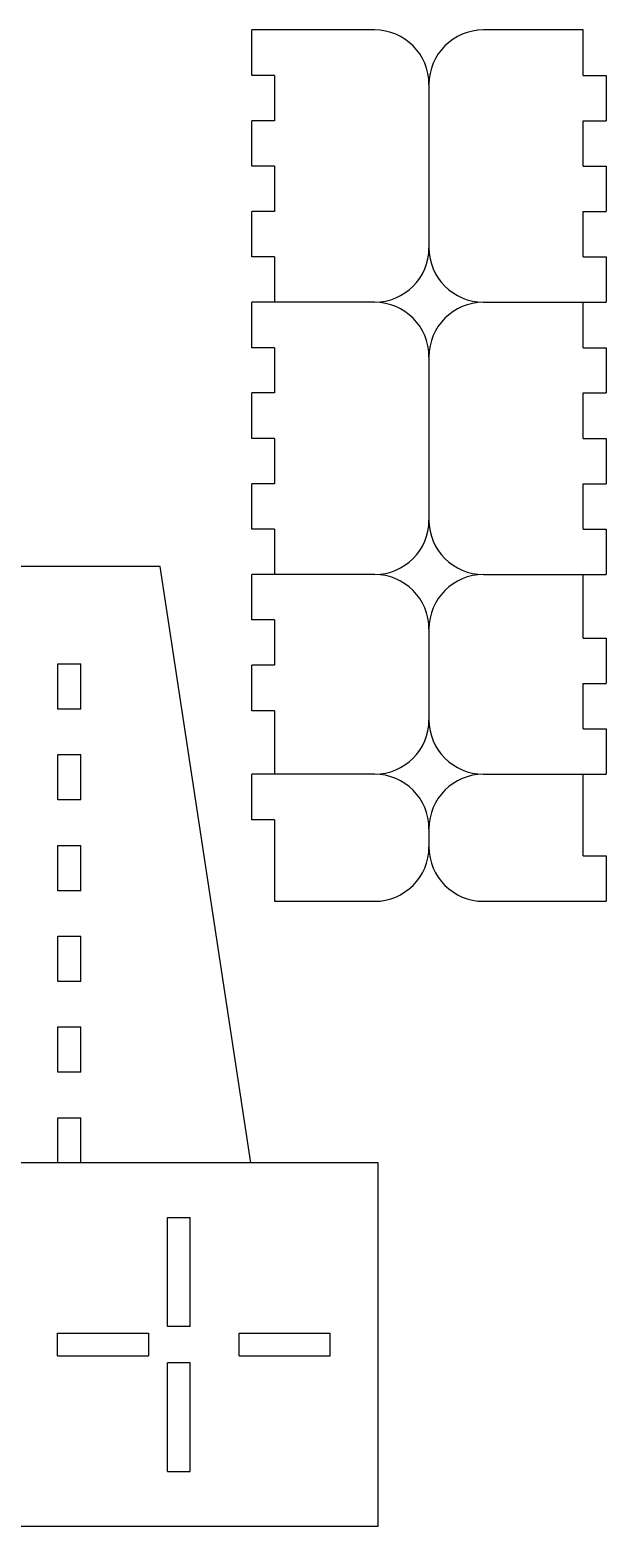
# Model space of a CAD drawing. Header units: inches. Extents: x -102 to 108, y -109 to 100.
# Drawn here: x 27.2 to 107.8, y -109.3 to 100 of the extents above; entities that cross this region are included whole.
import ezdxf

# ---------------------------------------------------------------- set-up
doc = ezdxf.new("R2010")
doc.units = ezdxf.units.IN
doc.header["$MEASUREMENT"] = 0

# ---------------------------------------------------------------- blocks, each defined once
blk = doc.blocks.new('block 2')
at = {"color": 7, "lineweight": 25, "true_color": 0xffffff}
blk.add_lwpolyline([(3.023, -1.079), (3.711, -1.079)], dxfattribs=at)
blk = doc.blocks.new('block 3')
at = {"color": 7, "lineweight": 25, "true_color": 0xffffff}
blk.add_lwpolyline([(4.461, -1.079), (5.305, -1.079)], dxfattribs=at)
blk = doc.blocks.new('block 4')
at = {"color": 7, "lineweight": 25, "true_color": 0xffffff}
blk.add_lwpolyline([(5.148, -0.767), (5.305, -0.767)], dxfattribs=at)
blk = doc.blocks.new('block 5')
at = {"color": 7, "lineweight": 25, "true_color": 0xffffff}
blk.add_lwpolyline([(3.023, -0.517), (2.867, -0.517)], dxfattribs=at)
blk = doc.blocks.new('block 6')
at = {"color": 7, "lineweight": 25, "true_color": 0xffffff}
blk.add_lwpolyline([(3.711, -0.204), (2.867, -0.204)], dxfattribs=at)
blk = doc.blocks.new('block 7')
at = {"color": 7, "lineweight": 25, "true_color": 0xffffff}
blk.add_lwpolyline([(4.461, -0.204), (5.305, -0.204)], dxfattribs=at)
blk = doc.blocks.new('block 8')
at = {"color": 7, "lineweight": 25, "true_color": 0xffffff}
blk.add_lwpolyline([(5.148, 0.108), (5.305, 0.108)], dxfattribs=at)
blk = doc.blocks.new('block 9')
at = {"color": 7, "lineweight": 25, "true_color": 0xffffff}
blk.add_lwpolyline([(3.023, 0.233), (2.867, 0.233)], dxfattribs=at)
blk = doc.blocks.new('block 10')
at = {"color": 7, "lineweight": 25, "true_color": 0xffffff}
blk.add_lwpolyline([(5.148, 0.421), (5.305, 0.421)], dxfattribs=at)
blk = doc.blocks.new('block 11')
at = {"color": 7, "lineweight": 25, "true_color": 0xffffff}
blk.add_lwpolyline([(3.023, 0.546), (2.867, 0.546)], dxfattribs=at)
blk = doc.blocks.new('block 12')
at = {"color": 7, "lineweight": 25, "true_color": 0xffffff}
blk.add_lwpolyline([(2.867, -0.517), (2.867, -0.204)], dxfattribs=at)
blk = doc.blocks.new('block 13')
at = {"color": 7, "lineweight": 25, "true_color": 0xffffff}
blk.add_lwpolyline([(2.867, 0.233), (2.867, 0.546)], dxfattribs=at)
blk = doc.blocks.new('block 14')
at = {"color": 7, "lineweight": 25, "true_color": 0xffffff}
blk.add_lwpolyline([(2.867, 0.858), (2.867, 1.171)], dxfattribs=at)
blk = doc.blocks.new('block 15')
at = {"color": 7, "lineweight": 25, "true_color": 0xffffff}
blk.add_lwpolyline([(2.867, 1.483), (2.867, 1.796)], dxfattribs=at)
blk = doc.blocks.new('block 16')
at = {"color": 7, "lineweight": 25, "true_color": 0xffffff}
blk.add_lwpolyline([(2.867, 2.108), (2.867, 2.421)], dxfattribs=at)
blk = doc.blocks.new('block 17')
at = {"color": 7, "lineweight": 25, "true_color": 0xffffff}
blk.add_lwpolyline([(2.867, 2.733), (2.867, 3.046)], dxfattribs=at)
blk = doc.blocks.new('block 18')
at = {"color": 7, "lineweight": 25, "true_color": 0xffffff}
blk.add_lwpolyline([(2.867, 3.358), (2.867, 3.671)], dxfattribs=at)
blk = doc.blocks.new('block 19')
at = {"color": 7, "lineweight": 25, "true_color": 0xffffff}
blk.add_lwpolyline([(2.867, 3.983), (2.867, 4.296)], dxfattribs=at)
blk = doc.blocks.new('block 20')
at = {"color": 7, "lineweight": 25, "true_color": 0xffffff}
blk.add_lwpolyline([(2.867, 4.608), (2.867, 4.921)], dxfattribs=at)
blk = doc.blocks.new('block 21')
at = {"color": 7, "lineweight": 25, "true_color": 0xffffff}
blk.add_lwpolyline([(3.023, 4.608), (3.023, 4.296)], dxfattribs=at)
blk = doc.blocks.new('block 22')
at = {"color": 7, "lineweight": 25, "true_color": 0xffffff}
blk.add_lwpolyline([(3.023, 3.983), (3.023, 3.671)], dxfattribs=at)
blk = doc.blocks.new('block 23')
at = {"color": 7, "lineweight": 25, "true_color": 0xffffff}
blk.add_lwpolyline([(3.023, 3.358), (3.023, 3.046)], dxfattribs=at)
blk = doc.blocks.new('block 24')
at = {"color": 7, "lineweight": 25, "true_color": 0xffffff}
blk.add_lwpolyline([(3.023, 2.733), (3.023, 2.421)], dxfattribs=at)
blk = doc.blocks.new('block 25')
at = {"color": 7, "lineweight": 25, "true_color": 0xffffff}
blk.add_lwpolyline([(3.023, 2.108), (3.023, 1.796)], dxfattribs=at)
blk = doc.blocks.new('block 26')
at = {"color": 7, "lineweight": 25, "true_color": 0xffffff}
blk.add_lwpolyline([(3.023, 1.483), (3.023, 1.171)], dxfattribs=at)
blk = doc.blocks.new('block 27')
at = {"color": 7, "lineweight": 25, "true_color": 0xffffff}
blk.add_lwpolyline([(3.023, 0.858), (3.023, 0.546)], dxfattribs=at)
blk = doc.blocks.new('block 28')
at = {"color": 7, "lineweight": 25, "true_color": 0xffffff}
blk.add_lwpolyline([(3.023, 0.233), (3.023, -0.204)], dxfattribs=at)
blk = doc.blocks.new('block 29')
at = {"color": 7, "lineweight": 25, "true_color": 0xffffff}
blk.add_lwpolyline([(3.023, -0.517), (3.023, -1.079)], dxfattribs=at)
blk = doc.blocks.new('block 30')
at = {"color": 7, "lineweight": 25, "true_color": 0xffffff}
blk.add_lwpolyline([(5.148, 0.733), (5.305, 0.733)], dxfattribs=at)
blk = doc.blocks.new('block 31')
at = {"color": 7, "lineweight": 25, "true_color": 0xffffff}
blk.add_lwpolyline([(3.023, 0.858), (2.867, 0.858)], dxfattribs=at)
blk = doc.blocks.new('block 32')
at = {"color": 7, "lineweight": 25, "true_color": 0xffffff}
blk.add_lwpolyline([(3.711, 1.171), (2.867, 1.171)], dxfattribs=at)
blk = doc.blocks.new('block 33')
at = {"color": 7, "lineweight": 25, "true_color": 0xffffff}
blk.add_lwpolyline([(4.461, 1.171), (5.305, 1.171)], dxfattribs=at)
blk = doc.blocks.new('block 34')
at = {"color": 7, "lineweight": 25, "true_color": 0xffffff}
blk.add_lwpolyline([(3.023, 1.483), (2.867, 1.483)], dxfattribs=at)
blk = doc.blocks.new('block 35')
at = {"color": 7, "lineweight": 25, "true_color": 0xffffff}
blk.add_lwpolyline([(5.148, 1.483), (5.305, 1.483)], dxfattribs=at)
blk = doc.blocks.new('block 36')
at = {"color": 7, "lineweight": 25, "true_color": 0xffffff}
blk.add_lwpolyline([(4.086, 4.546), (4.086, 3.421)], dxfattribs=at)
blk = doc.blocks.new('block 37')
at = {"color": 7, "lineweight": 25, "true_color": 0xffffff}
blk.add_lwpolyline([(4.086, 2.671), (4.086, 1.546)], dxfattribs=at)
blk = doc.blocks.new('block 38')
at = {"color": 7, "lineweight": 25, "true_color": 0xffffff}
blk.add_lwpolyline([(4.086, 0.796), (4.086, 0.171)], dxfattribs=at)
blk = doc.blocks.new('block 39')
at = {"color": 7, "lineweight": 25, "true_color": 0xffffff}
blk.add_lwpolyline([(4.086, -0.579), (4.086, -0.704)], dxfattribs=at)
blk = doc.blocks.new('block 40')
at = {"color": 7, "lineweight": 25, "true_color": 0xffffff}
blk.add_lwpolyline([(3.023, 1.796), (2.867, 1.796)], dxfattribs=at)
blk = doc.blocks.new('block 41')
at = {"color": 7, "lineweight": 25, "true_color": 0xffffff}
blk.add_lwpolyline([(5.148, 1.796), (5.305, 1.796)], dxfattribs=at)
blk = doc.blocks.new('block 42')
at = {"color": 7, "lineweight": 25, "true_color": 0xffffff}
blk.add_lwpolyline([(3.023, 2.108), (2.867, 2.108)], dxfattribs=at)
blk = doc.blocks.new('block 43')
at = {"color": 7, "lineweight": 25, "true_color": 0xffffff}
blk.add_lwpolyline([(5.148, 2.108), (5.305, 2.108)], dxfattribs=at)
blk = doc.blocks.new('block 44')
at = {"color": 7, "lineweight": 25, "true_color": 0xffffff}
blk.add_lwpolyline([(3.023, 2.421), (2.867, 2.421)], dxfattribs=at)
blk = doc.blocks.new('block 45')
at = {"color": 7, "lineweight": 25, "true_color": 0xffffff}
blk.add_lwpolyline([(5.148, 2.421), (5.305, 2.421)], dxfattribs=at)
blk = doc.blocks.new('block 46')
at = {"color": 7, "lineweight": 25, "true_color": 0xffffff}
blk.add_lwpolyline([(3.023, 2.733), (2.867, 2.733)], dxfattribs=at)
blk = doc.blocks.new('block 47')
at = {"color": 7, "lineweight": 25, "true_color": 0xffffff}
blk.add_lwpolyline([(5.148, 2.733), (5.305, 2.733)], dxfattribs=at)
blk = doc.blocks.new('block 48')
at = {"color": 7, "lineweight": 25, "true_color": 0xffffff}
blk.add_lwpolyline([(5.148, -0.767), (5.148, -0.204)], dxfattribs=at)
blk = doc.blocks.new('block 49')
at = {"color": 7, "lineweight": 25, "true_color": 0xffffff}
blk.add_lwpolyline([(5.148, 0.108), (5.148, 0.421)], dxfattribs=at)
blk = doc.blocks.new('block 50')
at = {"color": 7, "lineweight": 25, "true_color": 0xffffff}
blk.add_lwpolyline([(5.148, 0.733), (5.148, 1.171)], dxfattribs=at)
blk = doc.blocks.new('block 51')
at = {"color": 7, "lineweight": 25, "true_color": 0xffffff}
blk.add_lwpolyline([(5.148, 1.483), (5.148, 1.796)], dxfattribs=at)
blk = doc.blocks.new('block 52')
at = {"color": 7, "lineweight": 25, "true_color": 0xffffff}
blk.add_lwpolyline([(5.148, 2.108), (5.148, 2.421)], dxfattribs=at)
blk = doc.blocks.new('block 53')
at = {"color": 7, "lineweight": 25, "true_color": 0xffffff}
blk.add_lwpolyline([(5.148, 2.733), (5.148, 3.046)], dxfattribs=at)
blk = doc.blocks.new('block 54')
at = {"color": 7, "lineweight": 25, "true_color": 0xffffff}
blk.add_lwpolyline([(5.148, 3.358), (5.148, 3.671)], dxfattribs=at)
blk = doc.blocks.new('block 55')
at = {"color": 7, "lineweight": 25, "true_color": 0xffffff}
blk.add_lwpolyline([(5.148, 3.983), (5.148, 4.296)], dxfattribs=at)
blk = doc.blocks.new('block 56')
at = {"color": 7, "lineweight": 25, "true_color": 0xffffff}
blk.add_lwpolyline([(5.148, 4.608), (5.148, 4.921)], dxfattribs=at)
blk = doc.blocks.new('block 57')
at = {"color": 7, "lineweight": 25, "true_color": 0xffffff}
blk.add_lwpolyline([(5.305, 4.608), (5.305, 4.296)], dxfattribs=at)
blk = doc.blocks.new('block 58')
at = {"color": 7, "lineweight": 25, "true_color": 0xffffff}
blk.add_lwpolyline([(5.305, 3.983), (5.305, 3.671)], dxfattribs=at)
blk = doc.blocks.new('block 59')
at = {"color": 7, "lineweight": 25, "true_color": 0xffffff}
blk.add_lwpolyline([(5.305, 3.358), (5.305, 3.046)], dxfattribs=at)
blk = doc.blocks.new('block 60')
at = {"color": 7, "lineweight": 25, "true_color": 0xffffff}
blk.add_lwpolyline([(5.305, 2.733), (5.305, 2.421)], dxfattribs=at)
blk = doc.blocks.new('block 61')
at = {"color": 7, "lineweight": 25, "true_color": 0xffffff}
blk.add_lwpolyline([(5.305, 2.108), (5.305, 1.796)], dxfattribs=at)
blk = doc.blocks.new('block 62')
at = {"color": 7, "lineweight": 25, "true_color": 0xffffff}
blk.add_lwpolyline([(5.305, 1.483), (5.305, 1.171)], dxfattribs=at)
blk = doc.blocks.new('block 63')
at = {"color": 7, "lineweight": 25, "true_color": 0xffffff}
blk.add_lwpolyline([(5.305, 0.733), (5.305, 0.421)], dxfattribs=at)
blk = doc.blocks.new('block 64')
at = {"color": 7, "lineweight": 25, "true_color": 0xffffff}
blk.add_lwpolyline([(5.305, 0.108), (5.305, -0.204)], dxfattribs=at)
blk = doc.blocks.new('block 65')
at = {"color": 7, "lineweight": 25, "true_color": 0xffffff}
blk.add_lwpolyline([(5.305, -0.767), (5.305, -1.079)], dxfattribs=at)
blk = doc.blocks.new('block 66')
at = {"color": 7, "lineweight": 25, "true_color": 0xffffff}
blk.add_lwpolyline([(3.711, 3.046), (2.867, 3.046)], dxfattribs=at)
blk = doc.blocks.new('block 67')
at = {"color": 7, "lineweight": 25, "true_color": 0xffffff}
blk.add_lwpolyline([(4.461, 3.046), (5.305, 3.046)], dxfattribs=at)
blk = doc.blocks.new('block 68')
at = {"color": 7, "lineweight": 25, "true_color": 0xffffff}
blk.add_lwpolyline([(3.023, 3.358), (2.867, 3.358)], dxfattribs=at)
blk = doc.blocks.new('block 69')
at = {"color": 7, "lineweight": 25, "true_color": 0xffffff}
blk.add_lwpolyline([(5.148, 3.358), (5.305, 3.358)], dxfattribs=at)
blk = doc.blocks.new('block 70')
at = {"color": 7, "lineweight": 25, "true_color": 0xffffff}
blk.add_lwpolyline([(3.023, 3.671), (2.867, 3.671)], dxfattribs=at)
blk = doc.blocks.new('block 71')
at = {"color": 7, "lineweight": 25, "true_color": 0xffffff}
blk.add_lwpolyline([(5.148, 3.671), (5.305, 3.671)], dxfattribs=at)
blk = doc.blocks.new('block 72')
at = {"color": 7, "lineweight": 25, "true_color": 0xffffff}
blk.add_lwpolyline([(3.023, 3.983), (2.867, 3.983)], dxfattribs=at)
blk = doc.blocks.new('block 73')
at = {"color": 7, "lineweight": 25, "true_color": 0xffffff}
blk.add_lwpolyline([(5.148, 3.983), (5.305, 3.983)], dxfattribs=at)
blk = doc.blocks.new('block 74')
at = {"color": 7, "lineweight": 25, "true_color": 0xffffff}
blk.add_lwpolyline([(3.023, 4.296), (2.867, 4.296)], dxfattribs=at)
blk = doc.blocks.new('block 75')
at = {"color": 7, "lineweight": 25, "true_color": 0xffffff}
blk.add_lwpolyline([(5.148, 4.296), (5.305, 4.296)], dxfattribs=at)
blk = doc.blocks.new('block 76')
at = {"color": 7, "lineweight": 25, "true_color": 0xffffff}
blk.add_lwpolyline([(3.023, 4.608), (2.867, 4.608)], dxfattribs=at)
blk = doc.blocks.new('block 77')
at = {"color": 7, "lineweight": 25, "true_color": 0xffffff}
blk.add_lwpolyline([(5.148, 4.608), (5.305, 4.608)], dxfattribs=at)
blk = doc.blocks.new('block 78')
at = {"color": 7, "lineweight": 25, "true_color": 0xffffff}
blk.add_lwpolyline([(5.148, 4.921), (4.461, 4.921)], dxfattribs=at)
blk = doc.blocks.new('block 79')
at = {"color": 7, "lineweight": 25, "true_color": 0xffffff}
blk.add_lwpolyline([(3.711, 4.921), (2.867, 4.921)], dxfattribs=at)
blk = doc.blocks.new('block 81')
at = {"color": 7, "lineweight": 25, "true_color": 0xffffff}
blk.add_lwpolyline([(-5.014, -5.381), (3.736, -5.381)], dxfattribs=at)
blk = doc.blocks.new('block 90')
at = {"color": 7, "lineweight": 25, "true_color": 0xffffff}
blk.add_lwpolyline([(2.286, -5.006), (2.442, -5.006)], dxfattribs=at)
blk = doc.blocks.new('block 98')
at = {"color": 7, "lineweight": 25, "true_color": 0xffffff}
blk.add_lwpolyline([(2.442, -4.256), (2.286, -4.256)], dxfattribs=at)
blk = doc.blocks.new('block 106')
at = {"color": 7, "lineweight": 25, "true_color": 0xffffff}
blk.add_lwpolyline([(1.53, -4.209), (2.155, -4.209)], dxfattribs=at)
blk = doc.blocks.new('block 107')
at = {"color": 7, "lineweight": 25, "true_color": 0xffffff}
blk.add_lwpolyline([(2.78, -4.209), (3.405, -4.209)], dxfattribs=at)
blk = doc.blocks.new('block 113')
at = {"color": 7, "lineweight": 25, "true_color": 0xffffff}
blk.add_lwpolyline([(1.53, -4.053), (2.155, -4.053)], dxfattribs=at)
blk = doc.blocks.new('block 114')
at = {"color": 7, "lineweight": 25, "true_color": 0xffffff}
blk.add_lwpolyline([(2.78, -4.053), (3.405, -4.053)], dxfattribs=at)
blk = doc.blocks.new('block 115')
at = {"color": 7, "lineweight": 25, "true_color": 0xffffff}
blk.add_lwpolyline([(2.442, -4.006), (2.286, -4.006)], dxfattribs=at)
blk = doc.blocks.new('block 127')
at = {"color": 7, "lineweight": 25, "true_color": 0xffffff}
blk.add_lwpolyline([(2.286, -3.256), (2.442, -3.256)], dxfattribs=at)
blk = doc.blocks.new('block 129')
at = {"color": 7, "lineweight": 25, "true_color": 0xffffff}
blk.add_lwpolyline([(3.736, -2.881), (-5.014, -2.881)], dxfattribs=at)
blk = doc.blocks.new('block 154')
at = {"color": 7, "lineweight": 25, "true_color": 0xffffff}
blk.add_lwpolyline([(1.532, -2.569), (1.689, -2.569)], dxfattribs=at)
blk = doc.blocks.new('block 159')
at = {"color": 7, "lineweight": 25, "true_color": 0xffffff}
blk.add_lwpolyline([(1.689, -2.256), (1.532, -2.256)], dxfattribs=at)
blk = doc.blocks.new('block 162')
at = {"color": 7, "lineweight": 25, "true_color": 0xffffff}
blk.add_lwpolyline([(1.532, -1.944), (1.689, -1.944)], dxfattribs=at)
blk = doc.blocks.new('block 163')
at = {"color": 7, "lineweight": 25, "true_color": 0xffffff}
blk.add_lwpolyline([(1.689, -1.631), (1.532, -1.631)], dxfattribs=at)
blk = doc.blocks.new('block 169')
at = {"color": 7, "lineweight": 25, "true_color": 0xffffff}
blk.add_lwpolyline([(1.532, -1.319), (1.689, -1.319)], dxfattribs=at)
blk = doc.blocks.new('block 174')
at = {"color": 7, "lineweight": 25, "true_color": 0xffffff}
blk.add_lwpolyline([(1.689, -1.006), (1.532, -1.006)], dxfattribs=at)
blk = doc.blocks.new('block 177')
at = {"color": 7, "lineweight": 25, "true_color": 0xffffff}
blk.add_lwpolyline([(1.532, -0.694), (1.689, -0.694)], dxfattribs=at)
blk = doc.blocks.new('block 180')
at = {"color": 7, "lineweight": 25, "true_color": 0xffffff}
blk.add_lwpolyline([(1.689, -0.381), (1.532, -0.381)], dxfattribs=at)
blk = doc.blocks.new('block 186')
at = {"color": 7, "lineweight": 25, "true_color": 0xffffff}
blk.add_lwpolyline([(1.532, -0.069), (1.689, -0.069)], dxfattribs=at)
blk = doc.blocks.new('block 191')
at = {"color": 7, "lineweight": 25, "true_color": 0xffffff}
blk.add_lwpolyline([(1.689, 0.244), (1.532, 0.244)], dxfattribs=at)
blk = doc.blocks.new('block 194')
at = {"color": 7, "lineweight": 25, "true_color": 0xffffff}
blk.add_lwpolyline([(1.532, 0.556), (1.689, 0.556)], dxfattribs=at)
blk = doc.blocks.new('block 204')
at = {"color": 7, "lineweight": 25, "true_color": 0xffffff}
blk.add_lwpolyline([(1.53, -4.209), (1.53, -4.053)], dxfattribs=at)
blk = doc.blocks.new('block 205')
at = {"color": 7, "lineweight": 25, "true_color": 0xffffff}
blk.add_lwpolyline([(1.532, -2.881), (1.532, -2.569)], dxfattribs=at)
blk = doc.blocks.new('block 206')
at = {"color": 7, "lineweight": 25, "true_color": 0xffffff}
blk.add_lwpolyline([(1.532, -2.256), (1.532, -1.944)], dxfattribs=at)
blk = doc.blocks.new('block 207')
at = {"color": 7, "lineweight": 25, "true_color": 0xffffff}
blk.add_lwpolyline([(1.532, -1.631), (1.532, -1.319)], dxfattribs=at)
blk = doc.blocks.new('block 208')
at = {"color": 7, "lineweight": 25, "true_color": 0xffffff}
blk.add_lwpolyline([(1.532, -1.006), (1.532, -0.694)], dxfattribs=at)
blk = doc.blocks.new('block 209')
at = {"color": 7, "lineweight": 25, "true_color": 0xffffff}
blk.add_lwpolyline([(1.532, -0.381), (1.532, -0.069)], dxfattribs=at)
blk = doc.blocks.new('block 210')
at = {"color": 7, "lineweight": 25, "true_color": 0xffffff}
blk.add_lwpolyline([(1.532, 0.244), (1.532, 0.556)], dxfattribs=at)
blk = doc.blocks.new('block 212')
at = {"color": 7, "lineweight": 25, "true_color": 0xffffff}
blk.add_lwpolyline([(2.235, 1.226), (0.985, 1.226)], dxfattribs=at)
blk = doc.blocks.new('block 214')
at = {"color": 7, "lineweight": 25, "true_color": 0xffffff}
blk.add_lwpolyline([(1.689, -2.881), (1.689, -2.569)], dxfattribs=at)
blk = doc.blocks.new('block 215')
at = {"color": 7, "lineweight": 25, "true_color": 0xffffff}
blk.add_lwpolyline([(1.689, -2.256), (1.689, -1.944)], dxfattribs=at)
blk = doc.blocks.new('block 216')
at = {"color": 7, "lineweight": 25, "true_color": 0xffffff}
blk.add_lwpolyline([(1.689, -1.631), (1.689, -1.319)], dxfattribs=at)
blk = doc.blocks.new('block 217')
at = {"color": 7, "lineweight": 25, "true_color": 0xffffff}
blk.add_lwpolyline([(1.689, -1.006), (1.689, -0.694)], dxfattribs=at)
blk = doc.blocks.new('block 218')
at = {"color": 7, "lineweight": 25, "true_color": 0xffffff}
blk.add_lwpolyline([(1.689, -0.381), (1.689, -0.069)], dxfattribs=at)
blk = doc.blocks.new('block 219')
at = {"color": 7, "lineweight": 25, "true_color": 0xffffff}
blk.add_lwpolyline([(1.689, 0.244), (1.689, 0.556)], dxfattribs=at)
blk = doc.blocks.new('block 224')
at = {"color": 7, "lineweight": 25, "true_color": 0xffffff}
blk.add_lwpolyline([(2.155, -4.053), (2.155, -4.209)], dxfattribs=at)
blk = doc.blocks.new('block 225')
at = {"color": 7, "lineweight": 25, "true_color": 0xffffff}
blk.add_lwpolyline([(2.286, -5.006), (2.286, -4.256)], dxfattribs=at)
blk = doc.blocks.new('block 226')
at = {"color": 7, "lineweight": 25, "true_color": 0xffffff}
blk.add_lwpolyline([(2.286, -4.006), (2.286, -3.256)], dxfattribs=at)
blk = doc.blocks.new('block 229')
at = {"color": 7, "lineweight": 25, "true_color": 0xffffff}
blk.add_lwpolyline([(2.442, -5.006), (2.442, -4.256)], dxfattribs=at)
blk = doc.blocks.new('block 230')
at = {"color": 7, "lineweight": 25, "true_color": 0xffffff}
blk.add_lwpolyline([(2.442, -4.006), (2.442, -3.256)], dxfattribs=at)
blk = doc.blocks.new('block 231')
at = {"color": 7, "lineweight": 25, "true_color": 0xffffff}
blk.add_lwpolyline([(2.78, -4.209), (2.78, -4.053)], dxfattribs=at)
blk = doc.blocks.new('block 234')
at = {"color": 7, "lineweight": 25, "true_color": 0xffffff}
blk.add_lwpolyline([(2.86, -2.881), (2.235, 1.226)], dxfattribs=at)
blk = doc.blocks.new('block 239')
at = {"color": 7, "lineweight": 25, "true_color": 0xffffff}
blk.add_lwpolyline([(3.405, -4.209), (3.405, -4.053)], dxfattribs=at)
blk = doc.blocks.new('block 242')
at = {"color": 7, "lineweight": 25, "true_color": 0xffffff}
blk.add_lwpolyline([(3.736, -5.381), (3.736, -2.881)], dxfattribs=at)
blk = doc.blocks.new('block 244')
at = {"color": 7, "lineweight": 25, "true_color": 0xffffff}
blk.add_open_spline([(4.086, -0.579), (4.086, -0.372), (3.918, -0.204), (3.711, -0.204)], degree=3, dxfattribs=at)
blk = doc.blocks.new('block 245')
at = {"color": 7, "lineweight": 25, "true_color": 0xffffff}
blk.add_open_spline([(3.711, -1.079), (3.918, -1.079), (4.086, -0.911), (4.086, -0.704)], degree=3, dxfattribs=at)
blk = doc.blocks.new('block 246')
at = {"color": 7, "lineweight": 25, "true_color": 0xffffff}
blk.add_open_spline([(4.086, -0.704), (4.086, -0.911), (4.254, -1.079), (4.461, -1.079)], degree=3, dxfattribs=at)
blk = doc.blocks.new('block 247')
at = {"color": 7, "lineweight": 25, "true_color": 0xffffff}
blk.add_open_spline([(4.461, -0.204), (4.254, -0.204), (4.086, -0.372), (4.086, -0.579)], degree=3, dxfattribs=at)
blk = doc.blocks.new('block 248')
at = {"color": 7, "lineweight": 25, "true_color": 0xffffff}
blk.add_open_spline([(4.086, 0.796), (4.086, 1.003), (3.918, 1.171), (3.711, 1.171)], degree=3, dxfattribs=at)
blk = doc.blocks.new('block 249')
at = {"color": 7, "lineweight": 25, "true_color": 0xffffff}
blk.add_open_spline([(3.711, -0.204), (3.918, -0.204), (4.086, -0.036), (4.086, 0.171)], degree=3, dxfattribs=at)
blk = doc.blocks.new('block 250')
at = {"color": 7, "lineweight": 25, "true_color": 0xffffff}
blk.add_open_spline([(4.086, 0.171), (4.086, -0.036), (4.254, -0.204), (4.461, -0.204)], degree=3, dxfattribs=at)
blk = doc.blocks.new('block 251')
at = {"color": 7, "lineweight": 25, "true_color": 0xffffff}
blk.add_open_spline([(4.461, 1.171), (4.254, 1.171), (4.086, 1.003), (4.086, 0.796)], degree=3, dxfattribs=at)
blk = doc.blocks.new('block 252')
at = {"color": 7, "lineweight": 25, "true_color": 0xffffff}
blk.add_open_spline([(4.086, 2.671), (4.086, 2.878), (3.918, 3.046), (3.711, 3.046)], degree=3, dxfattribs=at)
blk = doc.blocks.new('block 253')
at = {"color": 7, "lineweight": 25, "true_color": 0xffffff}
blk.add_open_spline([(3.711, 1.171), (3.918, 1.171), (4.086, 1.339), (4.086, 1.546)], degree=3, dxfattribs=at)
blk = doc.blocks.new('block 254')
at = {"color": 7, "lineweight": 25, "true_color": 0xffffff}
blk.add_open_spline([(4.086, 4.546), (4.086, 4.753), (3.918, 4.921), (3.711, 4.921)], degree=3, dxfattribs=at)
blk = doc.blocks.new('block 255')
at = {"color": 7, "lineweight": 25, "true_color": 0xffffff}
blk.add_open_spline([(3.711, 3.046), (3.918, 3.046), (4.086, 3.214), (4.086, 3.421)], degree=3, dxfattribs=at)
blk = doc.blocks.new('block 256')
at = {"color": 7, "lineweight": 25, "true_color": 0xffffff}
blk.add_open_spline([(4.086, 3.421), (4.086, 3.214), (4.254, 3.046), (4.461, 3.046)], degree=3, dxfattribs=at)
blk = doc.blocks.new('block 257')
at = {"color": 7, "lineweight": 25, "true_color": 0xffffff}
blk.add_open_spline([(4.461, 4.921), (4.254, 4.921), (4.086, 4.753), (4.086, 4.546)], degree=3, dxfattribs=at)
blk = doc.blocks.new('block 258')
at = {"color": 7, "lineweight": 25, "true_color": 0xffffff}
blk.add_open_spline([(4.086, 1.546), (4.086, 1.339), (4.254, 1.171), (4.461, 1.171)], degree=3, dxfattribs=at)
blk = doc.blocks.new('block 259')
at = {"color": 7, "lineweight": 25, "true_color": 0xffffff}
blk.add_open_spline([(4.461, 3.046), (4.254, 3.046), (4.086, 2.878), (4.086, 2.671)], degree=3, dxfattribs=at)

msp = doc.modelspace()

# ---------------------------------------------------------------- block references
at = {"xscale": 20.31238, "yscale": 20.31238, "zscale": 20.31238}
for name in ['block 20', 'block 79', 'block 254', 'block 257', 'block 78', 'block 56', 'block 76', 'block 21', 'block 36', 'block 77', 'block 57', 'block 19', 'block 74', 'block 55', 'block 75', 'block 72', 'block 22', 'block 73', 'block 58', 'block 18', 'block 70', 'block 54', 'block 71', 'block 255', 'block 256', 'block 68', 'block 23', 'block 69', 'block 59', 'block 17', 'block 66', 'block 252', 'block 259', 'block 67', 'block 53', 'block 46', 'block 24', 'block 47', 'block 60', 'block 37', 'block 16', 'block 44', 'block 45', 'block 52', 'block 42', 'block 25', 'block 43', 'block 61', 'block 15', 'block 40', 'block 41', 'block 51', 'block 253', 'block 258', 'block 34', 'block 26', 'block 35', 'block 62', 'block 212', 'block 234', 'block 14', 'block 32', 'block 248', 'block 251', 'block 33', 'block 50', 'block 31', 'block 27', 'block 38', 'block 30', 'block 63', 'block 194', 'block 210', 'block 219', 'block 11', 'block 13', 'block 10', 'block 49', 'block 191', 'block 9', 'block 28', 'block 249', 'block 250', 'block 8', 'block 64', 'block 186', 'block 209', 'block 218', 'block 6', 'block 12', 'block 244', 'block 247', 'block 7', 'block 48', 'block 180', 'block 5', 'block 29', 'block 39', 'block 177', 'block 208', 'block 217', 'block 245', 'block 246', 'block 4', 'block 65', 'block 174', 'block 2', 'block 3', 'block 169', 'block 207', 'block 216', 'block 163', 'block 162', 'block 206', 'block 215', 'block 159', 'block 154', 'block 205', 'block 214', 'block 129', 'block 242', 'block 127', 'block 226', 'block 230', 'block 115', 'block 113', 'block 204', 'block 224', 'block 114', 'block 231', 'block 239', 'block 106', 'block 107', 'block 98', 'block 225', 'block 229', 'block 90', 'block 81']:
    msp.add_blockref(name, (0, 0), dxfattribs=at)

doc.saveas('drawing.dxf')
